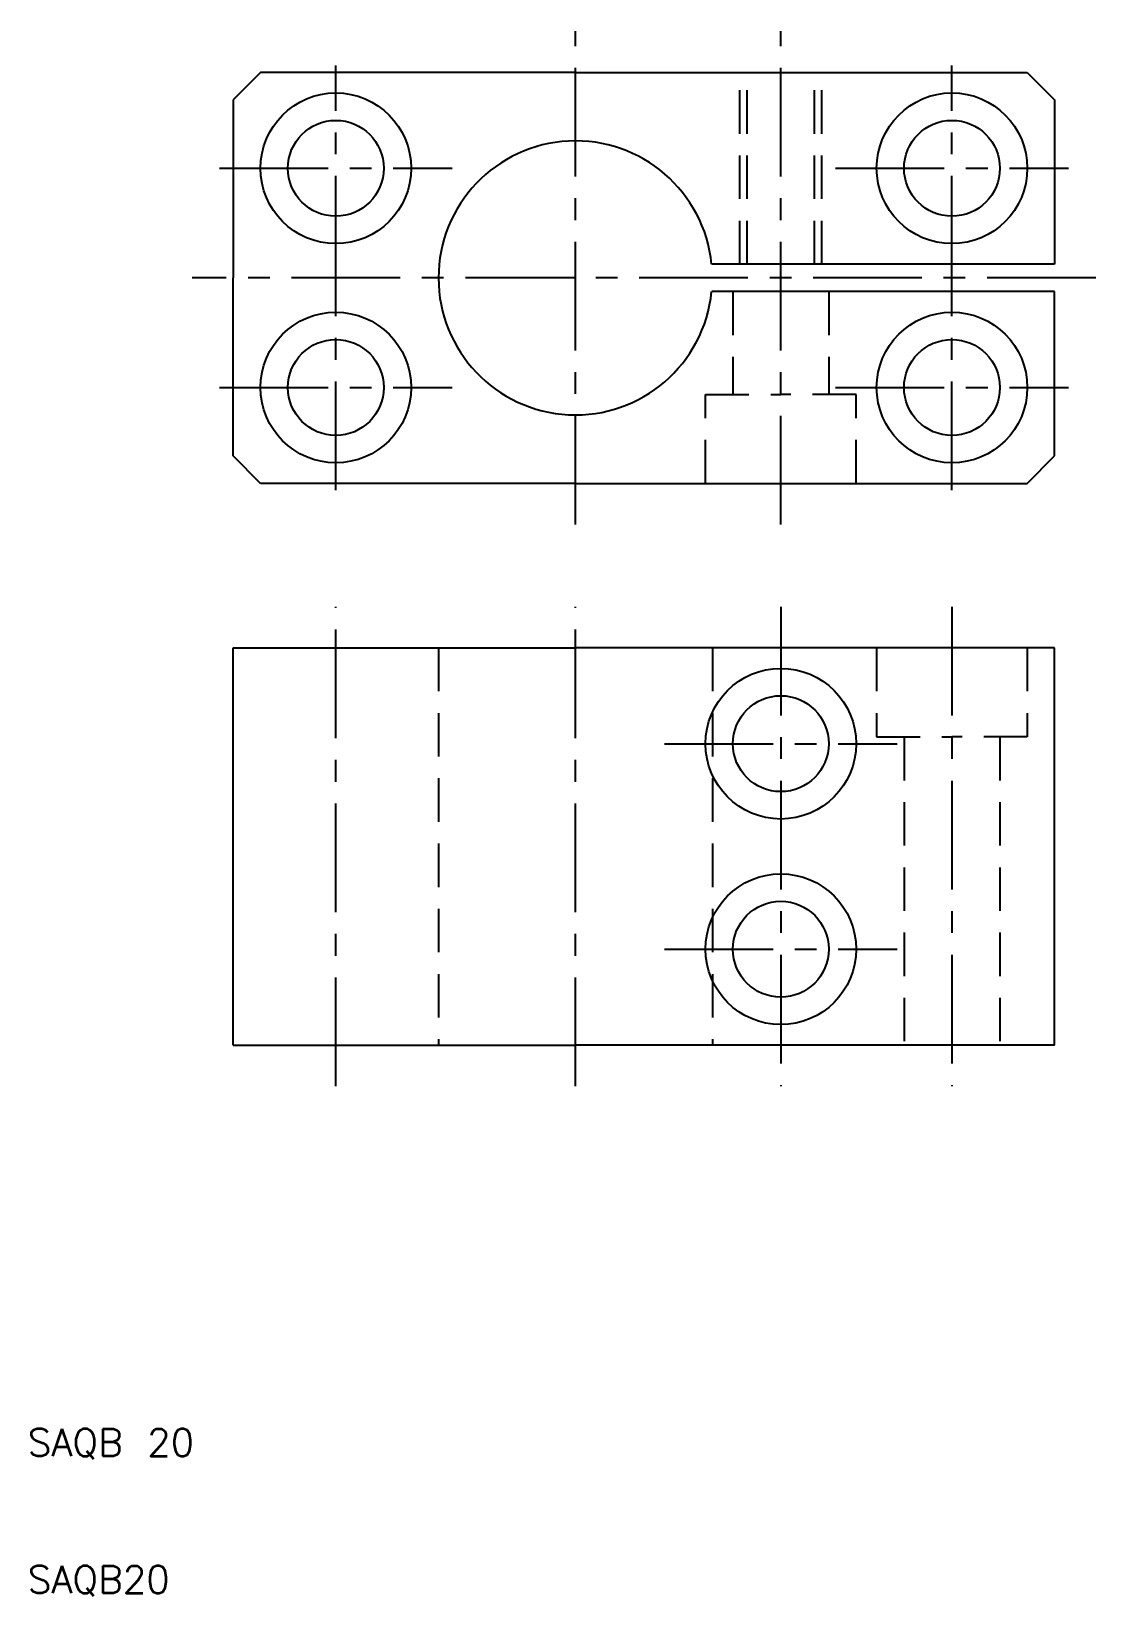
# Model space of a CAD drawing. Extents: x 10 to 88, y 10 to 124.
import ezdxf

# ---------------------------------------------------------------- set-up
doc = ezdxf.new("R2010")
doc.units = 0
doc.header["$LTSCALE"] = 0.25
doc.linetypes.add('CENTER', pattern=[50.8, 31.75, -6.35, 6.35, -6.35])
doc.linetypes.add('DASHED', pattern=[19.05, 12.7, -6.35])
doc.layers.get('0').update_dxf_attribs({"linetype": 'CONTINUOUS'})
doc.layers.add('CENTER', color=1, linetype='CENTER')
doc.styles.get("Standard").update_dxf_attribs({"font": 'txt.shx', "bigfont": 'extfont.shx'})

msp = doc.modelspace()

# ---------------------------------------------------------------- linework, layer by layer
for p, q in [((27, 121), (25, 119)), ((50, 121), (27, 121)), ((50, 121), (83, 121)), ((83, 121), (85, 119)), ((25, 119), (25, 106)), ((85, 119), (85, 107)), ((85, 107), (59.95, 107)), ((25, 93), (25, 106)), ((85, 105), (59.95, 105)), ((85, 93), (85, 105)), ((27, 91), (25, 93)), ((83, 91), (85, 93)), ((50, 91), (27, 91)), ((50, 91), (83, 91)), ((25, 50), (25, 79)), ((25, 79), (50, 79)), ((85, 79), (50, 79)), ((85, 50), (85, 79)), ((25, 50), (50, 50)), ((85, 50), (50, 50))]:
    msp.add_line(p, q)
at = {"color": 3, "linetype": 'DASHED'}
for p, q in [((62, 107), (62, 121)), ((62.541, 107), (62.541, 121)), ((67.459, 107), (67.459, 121)), ((68, 107), (68, 121)), ((61.5, 105), (61.5, 97.5)), ((68.5, 105), (68.5, 97.5)), ((59.5, 97.5), (65, 97.5)), ((59.5, 91), (59.5, 97.5)), ((70.5, 97.5), (65, 97.5)), ((70.5, 91), (70.5, 97.5)), ((40, 79), (40, 50)), ((60, 79), (60, 50)), ((72, 79), (72, 72.5)), ((83, 79), (83, 72.5)), ((72, 72.5), (77.5, 72.5)), ((74, 72.5), (74, 50)), ((83, 72.5), (77.5, 72.5)), ((81, 72.5), (81, 50))]:
    msp.add_line(p, q, dxfattribs=at)
for centre, radius in [((32.5, 114), 5.5), ((77.5, 114), 5.5), ((32.5, 114), 3.5), ((77.5, 114), 3.5), ((32.5, 98), 5.5), ((77.5, 98), 5.5), ((32.5, 98), 3.5), ((77.5, 98), 3.5), ((65, 72), 5.5), ((65, 72), 3.5), ((65, 57), 5.5), ((65, 57), 3.5)]:
    msp.add_circle(centre, radius)
msp.add_arc((50, 106), 10, 5.73917, 354.26083)
at = {"layer": 'CENTER', "color": 1, "linetype": 'CENTER'}
for p, q in [((50, 88), (50, 124)), ((65, 88), (65, 124)), ((32.5, 105.5), (32.5, 121.5)), ((77.5, 105.5), (77.5, 121.5)), ((24, 114), (41, 114)), ((69, 114), (86, 114)), ((32.5, 90.5), (32.5, 106.5)), ((77.5, 90.5), (77.5, 106.5)), ((88, 106), (22, 106)), ((24, 98), (41, 98)), ((69, 98), (86, 98)), ((32.5, 47), (32.5, 82)), ((50, 47), (50, 82)), ((65, 82), (65, 47)), ((77.5, 82), (77.5, 47)), ((77.5, 82), (77.5, 47)), ((56.5, 72), (73.5, 72)), ((56.5, 57), (73.5, 57))]:
    msp.add_line(p, q, dxfattribs=at)

# ---------------------------------------------------------------- texts
for s, p in [('SAQB 20', (10, 20)), ('SAQB20', (10, 10))]:
    msp.add_text(s, height=2).set_placement(p)

doc.saveas('drawing.dxf')
